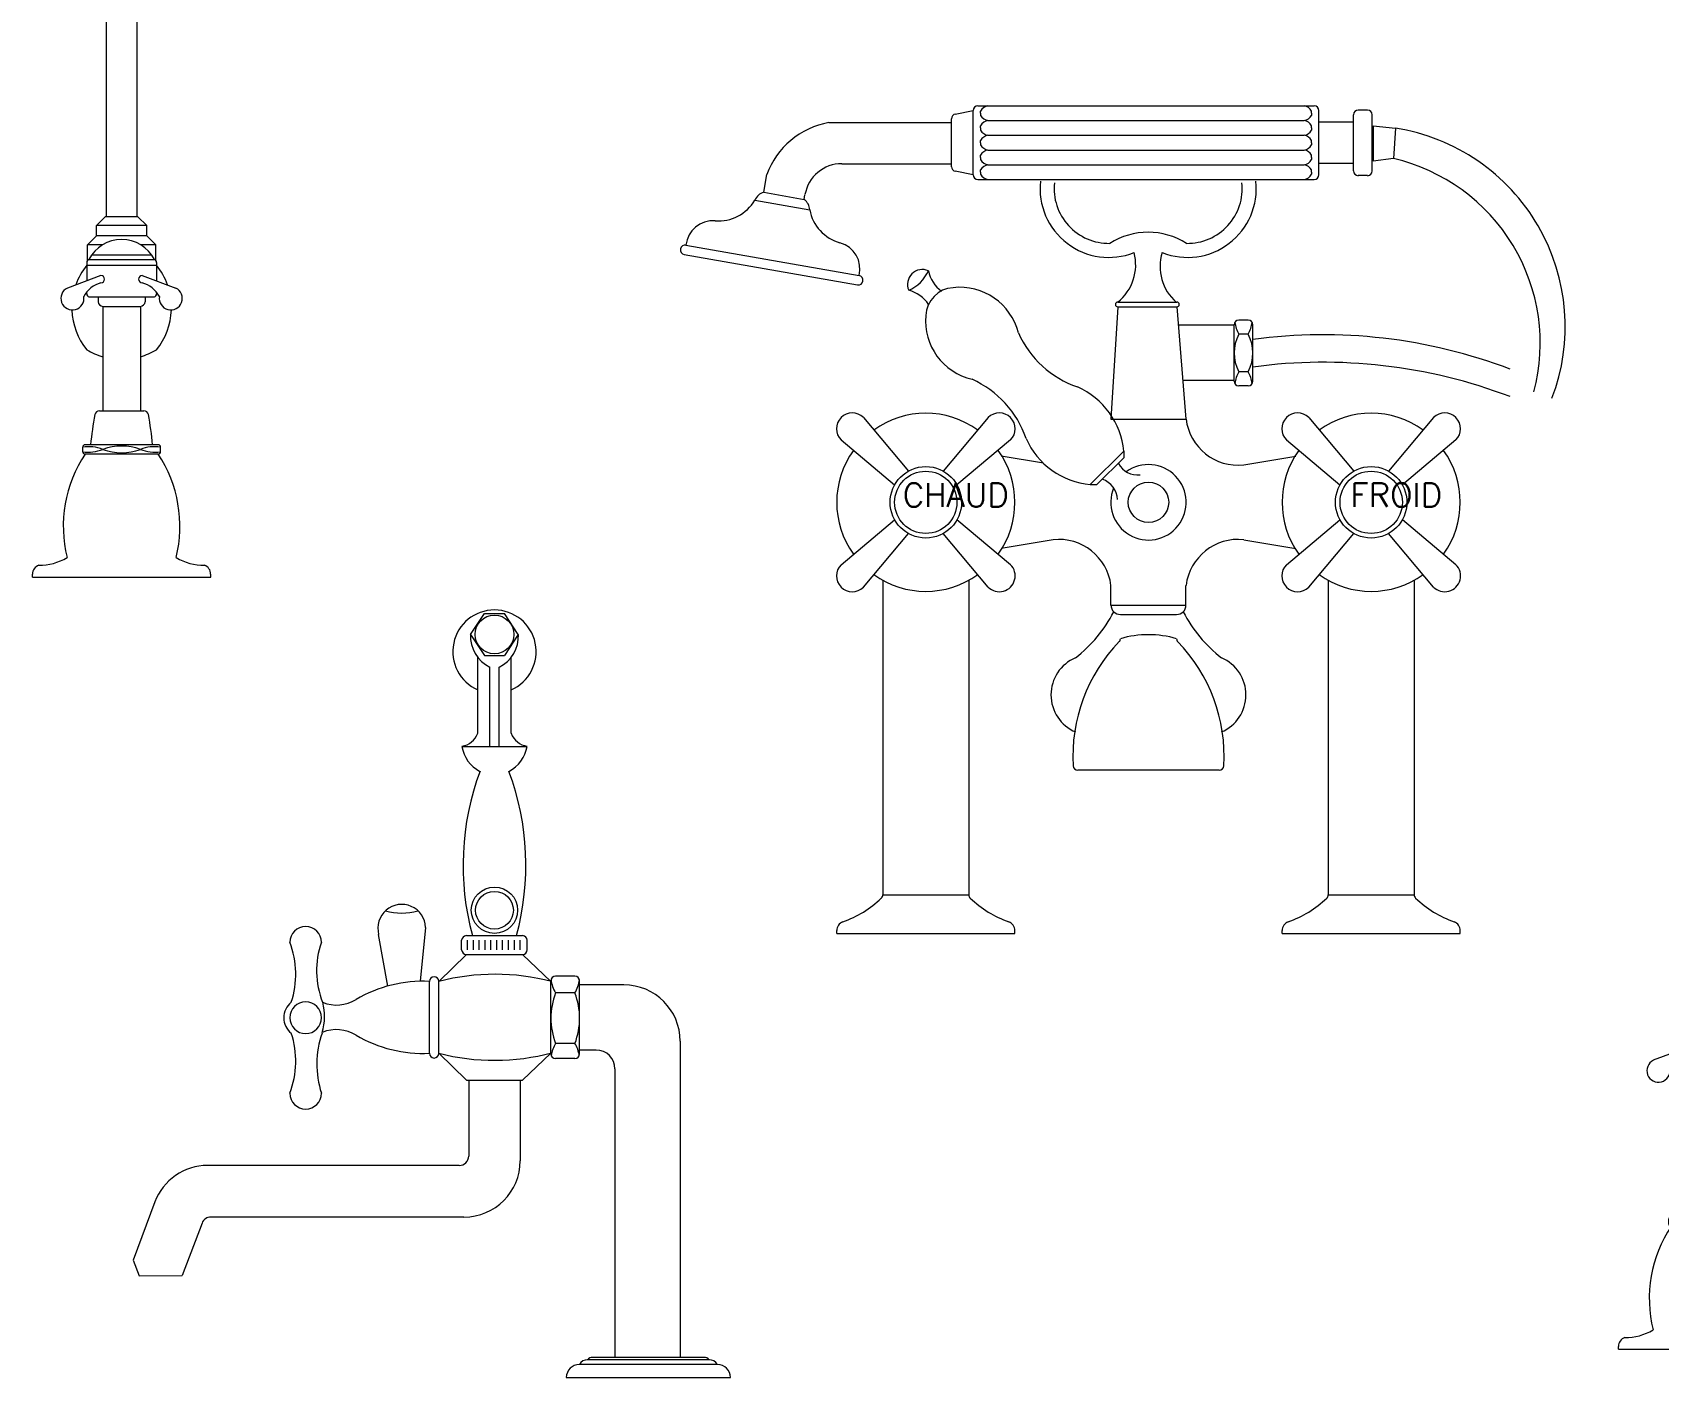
# Model space of a CAD drawing. Header units: centimetres. Extents: x 1146 to 1261, y 181 to 346.
# Drawn here: x 1149.8 to 1204.9, y 181.5 to 227 of the extents above; entities that cross this region are included whole.
import ezdxf

# ---------------------------------------------------------------- set-up
doc = ezdxf.new("R2010")
doc.units = ezdxf.units.CM
doc.header["$LTSCALE"] = 1.016
doc.layers.get('0').update_dxf_attribs({"lineweight": 18})
doc.styles.add('Txt', font='txt_____.ttf')

# ---------------------------------------------------------------- blocks, each defined once
blk = doc.blocks.new('Group-1')
for p, q in [((284.936, -21.806), (285.407, -21.097)), ((285.407, -21.097), (286.086, -21.097)), ((286.551, -21.806), (286.086, -21.097)), ((284.936, -21.806), (285.407, -22.514)), ((286.551, -21.806), (286.086, -22.514)), ((285.407, -22.514), (286.086, -22.514)), ((285.182, -25.155), (285.182, -22.585)), ((285.588, -25.596), (285.588, -22.911)), ((285.905, -25.596), (285.905, -22.911)), ((286.311, -25.155), (286.311, -22.585)), ((284.645, -25.596), (286.847, -25.596)), ((283.412, -31.727), (283.225, -33.552)), ((282.131, -33.715), (281.824, -31.964)), ((284.635, -32.484), (284.635, -32.166)), ((284.794, -32.008), (286.699, -32.008)), ((284.833, -32.484), (284.833, -32.166)), ((285.032, -32.484), (285.032, -32.166)), ((285.23, -32.484), (285.23, -32.166)), ((285.428, -32.484), (285.428, -32.166)), ((285.627, -32.484), (285.627, -32.166)), ((285.825, -32.484), (285.825, -32.166)), ((286.023, -32.484), (286.023, -32.166)), ((286.221, -32.484), (286.221, -32.166)), ((286.42, -32.484), (286.42, -32.166)), ((286.618, -32.484), (286.618, -32.166)), ((286.858, -32.484), (286.858, -32.166)), ((284.794, -32.643), (283.858, -33.556)), ((284.794, -32.643), (286.699, -32.643)), ((286.699, -32.643), (287.657, -33.556)), ((283.541, -35.993), (283.541, -33.556)), ((283.858, -35.993), (283.858, -33.556)), ((287.657, -36.011), (287.657, -33.538)), ((287.657, -35.993), (287.657, -33.556)), ((288.47, -33.379), (287.816, -33.379)), ((288.629, -36.011), (288.629, -33.538)), ((288.47, -33.948), (287.816, -33.948)), ((290.129, -33.675), (288.629, -33.675)), ((288.47, -35.658), (287.816, -35.658)), ((292.034, -35.58), (292.034, -46.293)), ((284.794, -36.906), (283.858, -35.993)), ((286.699, -36.906), (287.657, -35.993)), ((288.47, -36.17), (287.816, -36.17)), ((289.191, -35.884), (288.629, -35.884)), ((289.826, -36.519), (289.826, -46.293)), ((284.794, -36.906), (286.699, -36.906)), ((284.873, -36.906), (284.873, -39.474)), ((286.619, -36.906), (286.619, -39.633)), ((284.556, -39.792), (276.031, -39.792)), ((274.247, -41.027), (273.507, -43)), ((275.843, -41.744), (275.176, -43.522)), ((284.714, -41.538), (276.141, -41.538)), ((273.507, -43), (273.718, -43.529)), ((273.718, -43.529), (275.176, -43.522)), ((293.294, -46.531), (288.621, -46.531)), ((293.029, -46.372), (288.885, -46.372)), ((292.842, -46.293), (289.048, -46.293)), ((288.179, -46.973), (293.735, -46.973)), ((288.179, -46.973), (288.179, -46.973))]:
    blk.add_line(p, q)
for centre, radius in [((285.746, -21.806), 0.657), ((285.746, -31.147), 0.785), ((285.746, -31.147), 0.64)]:
    blk.add_circle(centre, radius)
for centre, radius, start, end in [((285.746, -22.388), 1.411, 293.5715, 246.4285), ((286.092, -21.869), 1.157, 176.8697, 244.181), ((285.401, -21.869), 1.157, 295.819, 3.1303), ((284.511, -24.885), 0.723, 280.6823, 338.1003), ((286.981, -24.885), 0.723, 201.8997, 259.3177), ((285.788, -25.416), 1.157, 188.9653, 242.5889), ((285.705, -25.416), 1.157, 297.4111, 351.0347), ((293.804, -29.622), 9.121, 159.5274, 195.1583), ((277.689, -29.623), 9.12, 344.8412, 20.408), ((282.605, -31.756), 0.808, 2.036, 194.9345), ((282.607, -29.308), 1.934, 253.4686, 286.431), ((279.352, -32.233), 0.536, 0, 180), ((276.011, -33.319), 3.008, 341.6687, 21.1513), ((282.583, -33.195), 2.862, 160.3767, 201.9606), ((284.794, -32.166), 0.159, 90, 180), ((284.794, -32.484), 0.159, 180, 270), ((284.794, -32.484), 0.159, 180, 188.6667), ((286.699, -32.166), 0.159, 0, 90), ((286.699, -32.484), 0.159, 270, 0), ((283.328, -38.001), 4.45, 87.2599, 120.6424), ((283.7, -33.556), 0.159, 0, 180), ((285.758, -40.921), 7.606, 75.3504, 104.4618), ((287.816, -33.538), 0.159, 90, 180), ((288.759, -33.378), 1.102, 186.0977, 211.1745), ((288.47, -33.538), 0.159, 0, 90), ((287.528, -33.378), 1.102, 328.8255, 353.9023), ((290.032, -34.803), 2.375, 158.9072, 201.0928), ((286.255, -34.803), 2.375, 338.9072, 21.0928), ((290.129, -35.58), 1.905, 0, 90), ((279.281, -34.789), 0.669, 128.4269, 231.5731), ((279.352, -34.789), 0.536, 0, 180), ((278.178, -34.743), 1.815, 342.6637, 15.2802), ((280.403, -33.107), 1.251, 247.7072, 301.6513), ((279.352, -34.789), 0.536, 180, 0), ((280.393, -36.48), 1.289, 58.8341, 111.9557), ((276.011, -36.258), 3.008, 338.8487, 18.3313), ((282.884, -36.362), 3.153, 160.5537, 198.1403), ((283.328, -31.548), 4.45, 239.3576, 272.7401), ((288.759, -36.228), 1.102, 148.8255, 171.7319), ((287.528, -36.228), 1.102, 8.2681, 31.1745), ((283.7, -35.993), 0.159, 180, 0), ((285.742, -28.623), 7.606, 255.6891, 284.8005), ((287.816, -36.011), 0.159, 180, 270), ((288.47, -36.011), 0.159, 270, 0), ((289.191, -36.519), 0.635, 0, 90), ((279.352, -37.344), 0.536, 180, 0), ((284.556, -39.474), 0.317, 270, 0), ((284.714, -39.633), 1.905, 270, 0), ((276.031, -41.697), 1.905, 90, 159.4199), ((276.141, -41.855), 0.317, 90, 159.4199), ((288.621, -46.973), 0.442, 90, 180), ((288.892, -46.683), 0.311, 88.8107, 150.7194), ((289.06, -46.497), 0.204, 86.5318, 142.4623), ((292.854, -46.497), 0.204, 37.5377, 93.4682), ((293.022, -46.683), 0.311, 29.2806, 91.1893), ((293.294, -46.973), 0.442, 0, 90)]:
    blk.add_arc(centre, radius, start, end)
blk = doc.blocks.new('Group-5')
for p, q in [((336.462, -17.965), (336.462, -22.28)), ((337.508, -17.965), (337.508, -22.28)), ((336.462, -22.28), (337.508, -22.28)), ((336.462, -22.476), (337.508, -22.476)), ((336.35, -22.635), (336.35, -23.587)), ((337.62, -22.635), (337.62, -23.587)), ((336.462, -23.739), (336.462, -33.814)), ((336.509, -23.746), (337.461, -23.746)), ((337.508, -23.739), (337.508, -33.814)), ((336.136, -34.115), (336.437, -33.814)), ((336.136, -34.468), (336.136, -34.115)), ((337.841, -34.115), (336.136, -34.115)), ((337.54, -33.814), (336.437, -33.814)), ((337.841, -34.115), (337.54, -33.814)), ((337.841, -34.468), (337.841, -34.115)), ((335.835, -34.77), (336.136, -34.468)), ((337.841, -34.468), (336.136, -34.468)), ((338.143, -34.77), (337.841, -34.468)), ((325.818, -35.102), (327.836, -35.102)), ((338.143, -34.77), (335.835, -34.77)), ((335.835, -35.456), (335.835, -34.77)), ((338.143, -35.459), (338.143, -34.77)), ((346.138, -35.102), (348.156, -35.102)), ((325.646, -35.367), (325.646, -35.982)), ((325.716, -35.261), (327.934, -35.261)), ((328.007, -35.367), (328.007, -35.984)), ((338.143, -35.459), (335.835, -35.456)), ((345.966, -35.367), (345.966, -35.982)), ((346.036, -35.261), (348.254, -35.261)), ((348.327, -35.367), (348.327, -35.984)), ((326.125, -35.803), (324.987, -36.229)), ((327.525, -35.803), (328.663, -36.229)), ((346.445, -35.803), (345.307, -36.229)), ((347.845, -35.803), (348.983, -36.229)), ((325.646, -36.427), (325.646, -36.368)), ((325.716, -36.533), (327.934, -36.533)), ((326.032, -36.533), (326.032, -36.691)), ((326.19, -36.85), (326.19, -40.385)), ((326.19, -36.85), (327.46, -36.85)), ((327.46, -36.85), (327.46, -40.385)), ((327.619, -36.533), (327.619, -36.691)), ((328.007, -36.373), (328.007, -36.427)), ((334.564, -37.373), (334.564, -36.421)), ((339.406, -37.373), (339.406, -36.421)), ((345.966, -36.427), (345.966, -36.368)), ((346.036, -36.533), (348.254, -36.533)), ((346.352, -36.533), (346.352, -36.691)), ((346.51, -36.85), (346.51, -40.385)), ((346.51, -36.85), (347.78, -36.85)), ((347.78, -36.85), (347.78, -40.385)), ((347.939, -36.533), (347.939, -36.691)), ((348.327, -36.373), (348.327, -36.427)), ((326.074, -40.385), (327.576, -40.385)), ((346.394, -40.385), (347.896, -40.385)), ((328.653, -41.061), (328.653, -41.378)), ((328.811, -40.902), (330.157, -40.902)), ((329.122, -41.061), (329.122, -41.378)), ((329.846, -41.061), (329.846, -41.378)), ((330.316, -41.061), (330.316, -41.378)), ((343.661, -41.061), (343.661, -41.378)), ((345.166, -40.902), (343.82, -40.902)), ((344.131, -41.061), (344.131, -41.378)), ((344.855, -41.061), (344.855, -41.378)), ((345.324, -41.061), (345.324, -41.378)), ((325.507, -41.774), (325.507, -41.615)), ((328.063, -41.536), (325.587, -41.536)), ((325.983, -41.536), (325.666, -41.536)), ((328.143, -41.774), (328.143, -41.615)), ((328.811, -41.537), (330.157, -41.537)), ((330.157, -41.537), (330.157, -43.363)), ((345.166, -41.537), (343.82, -41.537)), ((343.82, -41.537), (343.82, -43.363)), ((345.827, -41.774), (345.827, -41.615)), ((348.383, -41.536), (345.907, -41.536)), ((346.303, -41.536), (345.986, -41.536)), ((348.463, -41.774), (348.463, -41.615)), ((328.063, -41.853), (325.587, -41.853)), ((348.383, -41.853), (345.907, -41.853)), ((323.809, -46.017), (323.809, -45.92)), ((323.809, -46.017), (329.841, -46.017)), ((329.841, -46.017), (329.841, -45.92)), ((344.129, -46.017), (344.129, -45.92)), ((344.129, -46.017), (350.161, -46.017)), ((350.161, -46.017), (350.161, -45.92))]:
    blk.add_line(p, q)
for centre, radius, start, end in [((336.985, -17.965), 0.523, 0, 180), ((336.509, -22.635), 0.159, 90, 180), ((336.462, -22.378), 0.0978, 90, 270), ((337.461, -22.635), 0.159, 0, 90), ((337.508, -22.378), 0.0978, 270, 90), ((336.509, -23.587), 0.159, 180, 270), ((337.461, -23.587), 0.159, 270, 0), ((326.825, -35.836), 1.249, 27.3925, 152.6076), ((347.145, -35.836), 1.249, 27.3925, 152.6076), ((325.752, -35.362), 0.106, 107.7191, 182.4986), ((327.902, -35.362), 0.106, 357.5014, 72.2809), ((336.985, -37.545), 2.385, 118.8389, 151.874), ((336.985, -37.545), 2.385, 28.126, 60.9712), ((346.072, -35.362), 0.106, 107.7191, 182.4986), ((348.222, -35.362), 0.106, 357.5014, 72.2809), ((325.161, -36.58), 0.391, 116.2653, 9.2433), ((326.388, -36.972), 0.957, 105.9628, 151.5594), ((326.125, -35.928), 0.125, 270, 90), ((327.525, -35.928), 0.125, 90, 270), ((327.262, -36.972), 0.957, 28.4406, 74.0372), ((328.49, -36.58), 0.391, 170.7567, 63.7347), ((345.481, -36.58), 0.391, 116.2653, 9.2433), ((346.708, -36.972), 0.957, 105.9628, 151.5594), ((346.445, -35.928), 0.125, 270, 90), ((347.845, -35.928), 0.125, 90, 270), ((347.582, -36.972), 0.957, 28.4406, 74.0372), ((348.81, -36.58), 0.391, 170.7567, 63.7347), ((325.752, -36.432), 0.106, 177.5014, 252.2809), ((326.19, -36.691), 0.159, 180, 270), ((327.46, -36.691), 0.159, 270, 0), ((327.902, -36.432), 0.106, 287.7191, 2.4986), ((334.088, -41.528), 5.169, 81.1689, 173.043), ((333.705, -36.897), 1.269, 337.9546, 22.0454), ((340.265, -36.897), 1.269, 157.9546, 202.0454), ((339.889, -41.528), 5.169, 6.957, 98.8311), ((346.072, -36.432), 0.106, 177.5014, 252.2809), ((346.51, -36.691), 0.159, 180, 270), ((347.78, -36.691), 0.159, 270, 0), ((348.222, -36.432), 0.106, 287.7191, 2.4986), ((334.02, -41.319), 4.039, 77.6915, 174.0756), ((336.985, -36.249), 2.385, 208.126, 331.874), ((339.957, -41.319), 4.039, 5.9244, 102.3085), ((337.97, -42.725), 12.253, 169.61, 174.4298), ((326.074, -40.544), 0.159, 90, 169.61), ((327.576, -40.544), 0.159, 10.39, 90), ((315.681, -42.725), 12.253, 5.5702, 10.39), ((358.29, -42.725), 12.253, 169.61, 174.4298), ((346.394, -40.544), 0.159, 90, 169.61), ((347.896, -40.544), 0.159, 10.39, 90), ((336.001, -42.725), 12.253, 5.5702, 10.39), ((328.811, -41.061), 0.159, 90, 180), ((328.76, -41.394), 0.492, 42.6249, 86.2176), ((329.484, -41.394), 0.492, 42.6249, 137.3751), ((330.208, -41.394), 0.492, 93.7824, 137.3751), ((330.157, -41.061), 0.159, 0, 90), ((343.82, -41.061), 0.159, 90, 180), ((343.769, -41.394), 0.492, 42.6249, 86.2176), ((344.493, -41.394), 0.492, 42.6249, 137.3751), ((345.217, -41.394), 0.492, 93.7824, 137.3751), ((345.166, -41.061), 0.159, 0, 90), ((325.587, -41.615), 0.0794, 90, 180), ((325.696, -42.971), 1.369, 68.8238, 97.9151), ((325.696, -40.419), 1.369, 262.0849, 291.1762), ((325.587, -41.774), 0.0794, 180, 270), ((326.825, -43.412), 1.831, 69.7101, 110.2899), ((326.825, -39.977), 1.831, 249.7101, 290.2899), ((327.954, -42.971), 1.369, 82.0849, 111.1762), ((327.954, -40.419), 1.369, 248.8238, 277.9151), ((328.063, -41.615), 0.0794, 0, 90), ((328.063, -41.774), 0.0794, 270, 0), ((327.855, -41.359), 0.973, 296.3658, 349.4423), ((328.811, -41.378), 0.159, 180, 270), ((328.76, -41.045), 0.492, 273.7824, 317.3751), ((329.484, -41.045), 0.492, 222.6249, 317.3751), ((330.208, -41.045), 0.492, 222.6249, 266.2176), ((330.157, -41.378), 0.159, 270, 0), ((343.82, -41.378), 0.159, 180, 270), ((343.769, -41.045), 0.492, 273.7824, 317.3751), ((344.493, -41.045), 0.492, 222.6249, 317.3751), ((345.217, -41.045), 0.492, 222.6249, 266.2176), ((345.166, -41.378), 0.159, 270, 0), ((346.122, -41.359), 0.973, 190.5577, 243.6342), ((345.907, -41.615), 0.0794, 90, 180), ((346.016, -42.971), 1.369, 68.8238, 97.9151), ((346.016, -40.419), 1.369, 262.0849, 291.1762), ((345.907, -41.774), 0.0794, 180, 270), ((347.145, -43.412), 1.831, 69.7101, 110.2899), ((347.145, -39.977), 1.831, 249.7101, 290.2899), ((348.274, -42.971), 1.369, 82.0849, 111.1762), ((348.274, -40.419), 1.369, 248.8238, 277.9151), ((348.383, -41.615), 0.0794, 0, 90), ((348.383, -41.774), 0.0794, 270, 0), ((329.283, -44.3), 4.433, 146.5056, 193.842), ((324.367, -44.3), 4.433, 346.158, 33.4944), ((349.603, -44.3), 4.433, 146.5056, 193.842), ((344.687, -44.3), 4.433, 346.158, 33.4944), ((328.614, -43.347), 1.543, 275.4626, 359.4206), ((345.363, -43.347), 1.543, 180.5794, 264.5374), ((324.126, -45.92), 0.317, 109.7958, 180), ((324.032, -43.77), 1.851, 269.5839, 300.7669), ((329.618, -43.77), 1.851, 239.2331, 270.4161), ((329.524, -45.92), 0.318, 0, 70.2042), ((344.446, -45.92), 0.317, 109.7958, 180), ((344.352, -43.77), 1.851, 269.5839, 300.7669), ((349.938, -43.77), 1.851, 239.2331, 270.4161), ((349.844, -45.92), 0.318, 0, 70.2042)]:
    blk.add_arc(centre, radius, start, end)
blk = doc.blocks.new('Group-6')
for p, q in [((301.222, -5.963), (301.222, -4.337)), ((301.35, -4.181), (301.957, -4.061)), ((301.957, -6.238), (301.957, -4.061)), ((302.116, -3.902), (313.504, -3.902)), ((302.207, -4.152), (302.207, -4.078)), ((302.207, -4.152), (302.207, -4.226)), ((302.457, -4.401), (313.162, -4.401)), ((313.412, -4.152), (313.412, -4.078)), ((313.412, -4.152), (313.412, -4.226)), ((313.662, -6.238), (313.662, -4.061)), ((314.835, -6.109), (314.835, -4.204)), ((314.835, -6.09), (314.835, -4.222)), ((315.312, -4.045), (314.994, -4.045)), ((315.47, -6.109), (315.47, -4.204)), ((297.068, -4.469), (301.222, -4.469)), ((302.207, -4.651), (302.207, -4.577)), ((302.207, -4.651), (302.207, -4.724)), ((302.457, -4.9), (313.162, -4.9)), ((313.412, -4.651), (313.412, -4.577)), ((313.412, -4.651), (313.412, -4.724)), ((314.835, -4.458), (313.662, -4.458)), ((315.498, -4.574), (316.255, -4.66)), ((315.498, -4.574), (315.498, -5.771)), ((316.255, -4.66), (316.186, -5.689)), ((302.207, -5.15), (302.207, -5.076)), ((302.207, -5.15), (302.207, -5.223)), ((302.457, -5.399), (313.162, -5.399)), ((313.412, -5.15), (313.412, -5.076)), ((313.412, -5.15), (313.412, -5.223)), ((297.511, -5.861), (301.222, -5.861)), ((302.207, -5.649), (302.207, -5.575)), ((302.207, -5.649), (302.207, -5.722)), ((302.457, -5.898), (313.162, -5.898)), ((313.412, -5.649), (313.412, -5.575)), ((313.412, -5.649), (313.412, -5.722)), ((314.835, -5.854), (313.662, -5.854)), ((316.186, -5.689), (315.498, -5.771)), ((294.862, -6.827), (294.967, -6.233)), ((301.957, -6.238), (301.35, -6.118)), ((302.116, -6.397), (313.504, -6.397)), ((302.207, -6.147), (302.207, -6.074)), ((302.207, -6.147), (302.207, -6.221)), ((313.412, -6.147), (313.412, -6.074)), ((313.412, -6.147), (313.412, -6.221)), ((315.312, -6.267), (314.994, -6.267)), ((294.563, -7.097), (296.421, -7.424)), ((294.862, -6.827), (296.233, -7.069)), ((296.233, -7.069), (296.261, -6.911)), ((292.229, -8.619), (298.094, -9.654)), ((292.173, -8.932), (298.039, -9.966)), ((306.853, -10.709), (306.622, -14.51)), ((306.853, -10.55), (308.854, -10.55)), ((306.853, -10.709), (308.854, -10.709)), ((308.854, -10.709), (309.162, -14.51)), ((310.792, -11.336), (308.905, -11.336)), ((310.792, -13.223), (310.792, -11.318)), ((310.792, -13.205), (310.792, -11.336)), ((311.268, -11.159), (310.951, -11.159)), ((311.427, -13.223), (311.427, -11.318)), ((311.268, -11.636), (310.951, -11.636)), ((310.792, -13.205), (309.056, -13.205)), ((311.268, -12.906), (310.951, -12.906)), ((311.268, -13.382), (310.951, -13.382)), ((298.24, -14.461), (299.761, -16.274)), ((302.464, -14.461), (300.942, -16.274)), ((306.622, -14.51), (309.162, -14.51)), ((313.321, -14.461), (314.842, -16.274)), ((317.545, -14.461), (316.024, -16.274)), ((297.482, -15.218), (299.295, -16.74)), ((303.222, -15.218), (301.408, -16.74)), ((312.563, -15.218), (314.377, -16.74)), ((318.303, -15.218), (316.49, -16.74)), ((304.341, -16.01), (302.905, -15.765)), ((305.923, -16.732), (307.055, -15.6)), ((306.147, -16.732), (307.055, -15.824)), ((307.055, -15.6), (307.055, -15.824)), ((311.122, -16.064), (312.88, -15.765)), ((305.923, -16.732), (306.147, -16.732)), ((297.482, -19.443), (299.295, -17.921)), ((303.222, -19.443), (301.408, -17.921)), ((312.563, -19.443), (314.377, -17.921)), ((318.303, -19.443), (316.49, -17.921)), ((298.24, -20.201), (299.761, -18.387)), ((302.464, -20.201), (300.942, -18.387)), ((304.663, -18.597), (302.905, -18.897)), ((311.122, -18.597), (312.88, -18.897)), ((313.321, -20.201), (314.842, -18.387)), ((317.545, -20.201), (316.024, -18.387)), ((298.896, -19.972), (298.896, -30.623)), ((301.808, -19.972), (301.808, -30.623)), ((306.622, -20.812), (306.622, -20.151)), ((309.162, -20.812), (309.162, -20.151)), ((313.977, -19.972), (313.977, -30.623)), ((316.889, -19.972), (316.889, -30.623)), ((306.622, -20.812), (309.162, -20.812)), ((306.94, -21.129), (308.845, -21.129)), ((310.284, -26.406), (305.501, -26.406)), ((298.896, -30.623), (301.808, -30.623)), ((313.977, -30.623), (316.889, -30.623)), ((297.336, -31.936), (297.336, -31.838)), ((303.368, -31.936), (303.368, -31.838)), ((312.417, -31.936), (312.417, -31.838)), ((318.449, -31.936), (318.449, -31.838)), ((297.336, -31.936), (303.368, -31.936)), ((301.789, -31.936), (302.479, -31.936)), ((312.417, -31.936), (318.449, -31.936)), ((316.87, -31.936), (317.56, -31.936))]:
    blk.add_line(p, q)
for centre, radius in [((300.352, -17.331), 1.21), ((300.352, -17.331), 1.055), ((315.433, -17.331), 1.21), ((315.433, -17.331), 1.055), ((307.892, -17.331), 0.685)]:
    blk.add_circle(centre, radius)
for centre, radius, start, end in [((301.381, -4.337), 0.159, 101.1702, 180), ((302.116, -4.061), 0.159, 90, 180), ((302.509, -4.243), 0.344, 98.7187, 151.4452), ((302.509, -4.061), 0.344, 208.5548, 261.2813), ((302.509, -4.742), 0.344, 98.7187, 151.4452), ((313.11, -4.243), 0.344, 28.5548, 81.2813), ((313.11, -4.061), 0.344, 278.7187, 331.4452), ((313.11, -4.742), 0.344, 28.5548, 81.2813), ((313.504, -4.061), 0.159, 0, 90), ((314.994, -4.204), 0.159, 90, 180), ((315.312, -4.204), 0.159, 0, 90), ((297.553, -7.181), 2.755, 100.1408, 159.8592), ((302.509, -4.56), 0.344, 208.5548, 261.2813), ((302.509, -5.24), 0.344, 98.7187, 151.4452), ((313.11, -4.56), 0.344, 278.7187, 331.4452), ((313.11, -5.24), 0.344, 28.5548, 81.2813), ((315.199, -11.382), 6.804, 339.1038, 81.0766), ((302.509, -5.059), 0.344, 208.5548, 261.2813), ((302.509, -5.739), 0.344, 98.7187, 151.4452), ((313.11, -5.059), 0.344, 278.7187, 331.4452), ((313.11, -5.739), 0.344, 28.5548, 81.2813), ((297.511, -7.131), 1.27, 90, 170), ((301.381, -5.963), 0.159, 180, 258.8298), ((302.509, -5.558), 0.344, 208.5548, 261.2813), ((302.509, -6.238), 0.344, 98.7187, 151.4452), ((313.11, -5.558), 0.344, 278.7187, 331.4452), ((313.11, -6.238), 0.344, 28.5548, 81.2813), ((314.736, -11.945), 6.422, 345.1938, 76.9558), ((302.116, -6.238), 0.159, 180, 270), ((302.509, -6.057), 0.344, 208.5548, 261.2813), ((306.552, -6.704), 2.332, 173.9141, 291.4648), ((306.552, -6.704), 1.856, 173.9141, 270.9375), ((309.211, -6.704), 2.332, 248.5352, 6.0859), ((309.211, -6.704), 1.856, 269.0625, 6.0859), ((313.11, -6.057), 0.344, 278.7187, 331.4452), ((313.504, -6.238), 0.159, 270, 0), ((314.994, -6.109), 0.159, 180, 270), ((315.312, -6.109), 0.159, 270, 0), ((293.327, -6.363), 1.437, 265.6806, 329.3197), ((295.014, -7.296), 0.493, 107.977, 156.1762), ((295.93, -7.457), 0.493, 3.8238, 52.023), ((297.834, -7.158), 1.437, 190.6803, 254.3194), ((293.146, -8.716), 0.922, 85.4527, 174.0012), ((307.881, -10.624), 2.439, 57.8161, 122.1839), ((292.201, -8.776), 0.159, 80, 260), ((297.199, -9.43), 0.922, 345.9988, 74.5473), ((305.838, -9.286), 1.621, 308.7664, 14.7393), ((309.866, -9.352), 1.582, 162.4024, 229.1961), ((298.067, -9.81), 0.159, 260, 80), ((300.236, -9.95), 0.504, 65.9599, 203.3517), ((299.241, -8.942), 1.319, 293.8102, 335.5014), ((301.579, -9.251), 1.162, 191.8585, 233.3941), ((299.479, -11.274), 1.162, 33.7866, 75.3223), ((301.336, -11.041), 0.982, 93.5867, 177.8366), ((301.502, -12.095), 2.047, 14.1552, 96.3814), ((302.374, -11.186), 2.029, 174.8481, 256.9916), ((306.853, -10.629), 0.0794, 90, 270), ((308.854, -10.629), 0.0794, 270, 90), ((310.951, -11.318), 0.159, 90, 180), ((312.141, -11.001), 1.349, 190.1695, 208.0725), ((311.268, -11.318), 0.159, 0, 90), ((310.078, -11.001), 1.349, 331.9275, 349.8305), ((306.593, -10.203), 3.404, 204.1361, 251.0732), ((312.141, -12.271), 1.349, 151.9275, 208.0725), ((310.078, -12.271), 1.349, 331.9275, 28.0725), ((313.816, -29.39), 17.734, 69.1254, 97.7406), ((313.816, -30.322), 17.734, 69.1254, 97.7406), ((300.526, -16.27), 3.404, 18.9268, 65.8639), ((312.141, -13.541), 1.349, 151.9275, 169.8305), ((310.078, -13.541), 1.349, 10.1695, 28.0725), ((304.408, -15.853), 2.66, 5.4707, 66.0228), ((310.951, -13.223), 0.159, 180, 270), ((311.268, -13.223), 0.159, 270, 0), ((297.861, -14.84), 0.536, 45, 225), ((300.352, -17.331), 3.016, 54.3105, 125.6895), ((302.843, -14.84), 0.536, 315, 135), ((312.942, -14.84), 0.536, 45, 225), ((315.433, -17.331), 3.016, 54.3105, 125.6895), ((317.924, -14.84), 0.536, 315, 135), ((310.934, -14.289), 1.785, 187.1203, 276.0535), ((306.176, -14.085), 2.66, 203.9772, 264.5293), ((300.352, -17.331), 3.016, 144.3105, 215.6895), ((300.352, -17.331), 3.016, 324.3105, 35.6895), ((315.433, -17.331), 3.016, 144.3105, 215.6895), ((315.433, -17.331), 3.016, 324.3105, 35.6895), ((307.892, -17.331), 1.277, 157.5176, 126.0253), ((307.511, -15.698), 0.705, 206.427, 277.833), ((306.089, -17.265), 0.753, 2.4414, 71.4665), ((304.851, -20.372), 1.785, 7.1203, 96.0535), ((310.934, -20.372), 1.785, 83.9465, 172.8797), ((297.861, -19.822), 0.536, 135, 315), ((300.352, -17.331), 3.016, 234.3105, 305.6895), ((302.843, -19.822), 0.536, 225, 45), ((312.942, -19.822), 0.536, 135, 315), ((315.433, -17.331), 3.016, 234.3105, 305.6895), ((317.924, -19.822), 0.536, 225, 45), ((306.94, -20.812), 0.318, 180, 270), ((308.845, -20.812), 0.317, 270, 0), ((302.596, -18.936), 4.624, 307.6281, 332.983), ((313.189, -18.936), 4.624, 207.017, 232.3719), ((306.781, -21.951), 0.159, 321.326, 0), ((307.892, -25.201), 3.386, 73.6636, 106.3364), ((309.004, -21.951), 0.159, 180, 218.674), ((310.876, -25.919), 5.544, 135.7472, 183.4843), ((304.909, -25.919), 5.544, 356.5157, 44.2528), ((305.954, -23.852), 1.364, 113.1078, 247.1146), ((309.83, -23.852), 1.364, 292.8854, 66.8922), ((305.501, -26.247), 0.159, 183.2095, 270), ((310.284, -26.247), 0.159, 270, 356.7905), ((296.284, -28.036), 3.724, 289.7958, 313.4674), ((298.737, -30.623), 0.159, 313.4674, 360), ((301.967, -30.623), 0.159, 180, 226.5326), ((304.419, -28.036), 3.724, 226.5326, 250.2042), ((311.366, -28.036), 3.724, 289.7958, 313.4674), ((313.818, -30.623), 0.159, 313.4674, 360), ((317.048, -30.623), 0.159, 180, 226.5326), ((319.501, -28.036), 3.724, 226.5326, 250.2042), ((297.653, -31.838), 0.318, 109.7958, 180), ((303.051, -31.838), 0.318, 0, 70.2042), ((312.734, -31.838), 0.317, 109.7958, 180), ((318.132, -31.838), 0.318, 0, 70.2042)]:
    blk.add_arc(centre, radius, start, end)
at = {"char_height": 0.80645, "attachment_point": 1, "line_spacing_factor": 1.059182, "style": 'Txt'}
for s, insert in [('{\\C7;\\lCHAUD}', (299.568, -16.677)), ('{\\C7;\\lFROID}', (314.725, -16.677))]:
    blk.add_mtext(s, dxfattribs=dict(at, insert=insert))
blk = doc.blocks.new('Group-7')
for p, q in [((272.594, 0.954), (272.594, -7.656)), ((273.64, 0.822), (273.64, -7.656)), ((287.199, 0.822), (288.245, 0.822)), ((287.199, 0.627), (288.245, 0.627)), ((287.087, 0.468), (287.087, -0.485)), ((288.357, 0.468), (288.357, -0.485)), ((287.246, -0.643), (288.198, -0.643)), ((272.268, -7.957), (272.569, -7.656)), ((273.672, -7.656), (272.569, -7.656)), ((273.973, -7.957), (273.672, -7.656)), ((273.973, -7.957), (272.268, -7.957)), ((272.268, -8.31), (272.268, -7.957)), ((273.973, -8.31), (273.973, -7.957)), ((271.967, -8.611), (272.268, -8.31)), ((271.967, -9.138), (271.967, -8.611)), ((272.474, -8.611), (271.967, -8.611)), ((273.973, -8.31), (272.268, -8.31)), ((274.275, -8.611), (273.767, -8.611)), ((274.275, -8.611), (273.973, -8.31)), ((274.275, -9.134), (274.275, -8.611)), ((271.942, -9.211), (271.942, -9.826)), ((271.942, -9.301), (274.299, -9.301)), ((272.012, -9.105), (274.229, -9.105)), ((272.113, -8.946), (274.132, -8.946)), ((274.303, -9.211), (274.303, -9.827)), ((272.42, -9.647), (271.283, -10.073)), ((273.821, -9.647), (274.958, -10.073)), ((271.942, -10.271), (271.942, -10.212)), ((272.012, -10.376), (274.229, -10.376)), ((272.327, -10.376), (272.327, -10.535)), ((273.914, -10.376), (273.914, -10.535)), ((274.303, -10.216), (274.303, -10.271)), ((272.486, -10.694), (272.486, -14.229)), ((272.486, -10.694), (273.755, -10.694)), ((273.755, -10.694), (273.755, -14.229)), ((272.37, -14.229), (273.872, -14.229)), ((274.359, -15.38), (271.882, -15.38)), ((272.279, -15.38), (271.962, -15.38)), ((271.803, -15.618), (271.803, -15.459)), ((274.359, -15.697), (271.882, -15.697)), ((274.438, -15.618), (274.438, -15.459)), ((270.104, -19.861), (270.104, -19.763)), ((276.137, -19.861), (276.137, -19.763)), ((270.104, -19.861), (276.137, -19.861))]:
    blk.add_line(p, q)
for centre, radius, start, end in [((280.42, 0.888), 7.826, 359.5163, 180.4837), ((280.42, 0.822), 6.779, 360, 180), ((287.246, 0.468), 0.159, 90, 180), ((287.199, 0.724), 0.0978, 90, 270), ((288.198, 0.468), 0.159, 0, 90), ((288.245, 0.724), 0.0978, 270, 90), ((287.246, -0.485), 0.159, 180, 270), ((288.198, -0.485), 0.159, 270, 0), ((273.121, -9.679), 1.249, 27.3925, 152.6076), ((273.702, -10.733), 2.269, 140.883, 160.2624), ((272.048, -9.206), 0.106, 107.7191, 182.4986), ((274.197, -9.206), 0.106, 357.5014, 72.2809), ((272.539, -10.733), 2.269, 19.7376, 39.117), ((272.683, -10.816), 0.957, 105.9628, 151.5594), ((272.42, -9.772), 0.125, 270, 90), ((273.821, -9.772), 0.125, 90, 270), ((273.558, -10.816), 0.957, 28.4406, 74.0372), ((271.456, -10.423), 0.391, 116.2653, 9.2433), ((272.048, -10.275), 0.106, 177.5014, 252.2809), ((274.197, -10.275), 0.106, 287.7191, 2.4986), ((274.785, -10.423), 0.391, 170.7567, 63.7347), ((273.702, -10.733), 2.269, 182.0554, 219.117), ((272.486, -10.535), 0.159, 180, 270), ((273.755, -10.535), 0.159, 270, 0), ((272.539, -10.733), 2.269, 320.883, 357.9446), ((273.121, -10.207), 2.285, 238.942, 253.8693), ((273.121, -10.207), 2.285, 286.1307, 301.058), ((272.37, -14.388), 0.159, 90, 169.61), ((273.872, -14.388), 0.159, 10.39, 90), ((284.265, -16.569), 12.253, 169.61, 174.4298), ((261.976, -16.569), 12.253, 5.5702, 10.39), ((271.882, -15.459), 0.0794, 90, 180), ((274.359, -15.459), 0.0794, 0, 90), ((275.579, -18.144), 4.433, 146.5056, 193.842), ((271.991, -16.815), 1.369, 68.8238, 97.9151), ((271.991, -14.262), 1.369, 262.0849, 291.1762), ((271.882, -15.618), 0.0794, 180, 270), ((273.121, -17.256), 1.831, 69.7101, 110.2899), ((273.121, -13.821), 1.831, 249.7101, 290.2899), ((274.25, -16.815), 1.369, 82.0849, 111.1762), ((274.25, -14.262), 1.369, 248.8238, 277.9151), ((274.359, -15.618), 0.0794, 270, 0), ((270.662, -18.144), 4.433, 346.158, 33.4944), ((270.328, -17.613), 1.851, 269.5839, 300.7669), ((275.913, -17.613), 1.851, 239.2331, 270.4161), ((270.422, -19.763), 0.317, 109.7958, 180), ((275.819, -19.763), 0.317, 0, 70.2042)]:
    blk.add_arc(centre, radius, start, end)

msp = doc.modelspace()

# ---------------------------------------------------------------- block references
for name in ['Group-7', 'Group-6', 'Group-5', 'Group-1']:
    msp.add_blockref(name, (879.745, 228.442))

doc.saveas('drawing.dxf')
